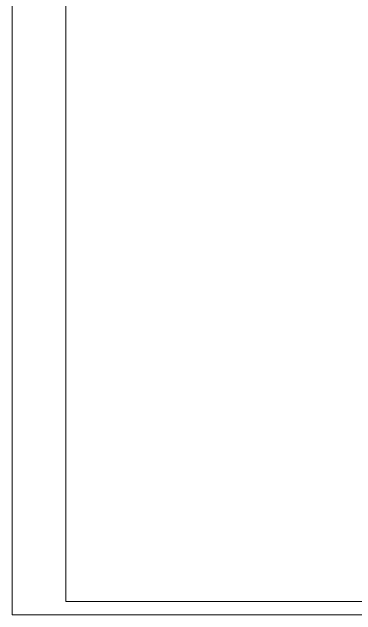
# Model space of a CAD drawing. Header units: millimetres. Extents: x 1499747 to 4341325, y -28481 to 441852.
# Drawn here: x 2514203 to 2526952, y -27675 to -5347 of the extents above; entities that cross this region are included whole.
import ezdxf
from ezdxf.xclip import XClip

# ---------------------------------------------------------------- set-up
doc = ezdxf.new("R2010")
doc.units = ezdxf.units.MM
doc.header["$MEASUREMENT"] = 0
doc.header["$XCLIPFRAME"] = 0
doc.layers.add('3 Разрез_22_0_Ном._пера__7_Ном._пера__7', color=7, linetype='Continuous', lineweight=18)
doc.layers.add('Чертеж и Рисунок', color=7, linetype='Continuous')

# ---------------------------------------------------------------- blocks, each defined once
blk = doc.blocks.new('Чертеж_3_22', base_point=(1450000, 29700))
at = {"layer": '3 Разрез_22_0_Ном._пера__7_Ном._пера__7', "linetype": 'Continuous', "flags": 128}
for points in [[(1408000, 59400), (1408000, 0)], [(1408000, 0), (1492000, 0)]]:
    blk.add_lwpolyline(points, dxfattribs=at)
blk.add_lwpolyline([(1410000, 58900), (1410000, 500), (1491500, 500), (1491500, 58900)], close=True, dxfattribs=at)

msp = doc.modelspace()

# ---------------------------------------------------------------- block references
at = {"layer": 'Чертеж и Рисунок', "linetype": 'Continuous'}
ref = msp.add_blockref('Чертеж_3_22', (2556202.9, 2025.4), dxfattribs=at)
XClip(ref).set_block_clipping_path([(1408000, 0), (1492000, 59400.0000000006)])

doc.saveas('drawing.dxf')
